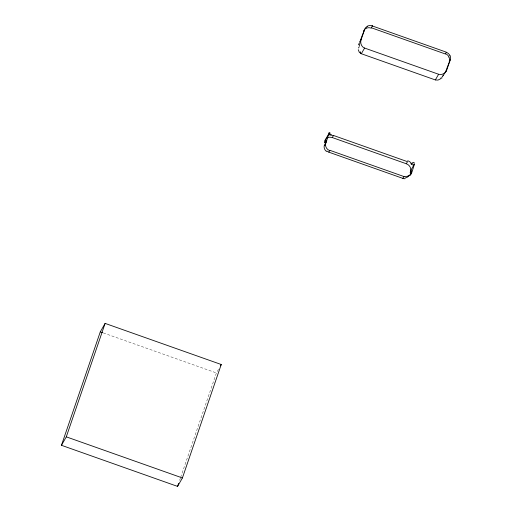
<?xml version="1.0" encoding="UTF-8"?>
<svg xmlns="http://www.w3.org/2000/svg" width="512" height="512" viewBox="0 0 512 512"><rect width="100%" height="100%" fill="white"/><g stroke="black" fill="none" stroke-linecap="round" stroke-linejoin="round"><path stroke-width="0.38" stroke-dasharray="2.56 1.92" d="M179.635 480.352L180.416 478.08M180.672 477.325L216.403 372.954L219.008 368.41M103.302 332.915L216.403 372.954"/><path stroke-width="0.77" d="M359.315 46.08L360 41.581A8.634 0.378 -70.5 0 0 361.734 36.73L364.595 29.562A6.163 5.99 29.8 0 1 367.616 26.182M324.762 145.453L324.813 145.114M410.669 170.65L414.33 164.256A17.261 0.755 -70.5 0 1 411.763 172.602L410.624 174.714A8.634 0.378 -70.5 0 0 411.539 170.912L410.56 172.627A17.261 0.755 -70.5 0 1 410.669 170.65C411.36 167.667 409.069 164.698 406.323 163.763L332.192 137.523L329.664 137.178L327.386 137.747M326.035 142.579L324.992 144.397A8.634 0.378 -70.5 0 0 325.901 140.595L324.922 142.31A17.261 0.755 -70.5 0 1 325.037 140.333L326.893 138.01M326.054 142.509L326.131 142.285A17.261 0.755 -70.5 0 0 328.698 133.939L325.037 140.333M61.453 445.293L100.288 331.846L105.12 323.398L221.242 364.506L182.406 477.952L177.568 486.4L61.453 445.293L66.291 436.845L105.12 323.398M177.568 486.4L178.605 483.373M364.595 29.562L362.752 34.95A17.261 0.755 -70.5 0 1 361.114 39.642C359.949 42.752 361.306 46.886 364.589 48.051L438.611 74.253C441.907 75.411 445.658 73.146 446.752 69.958A17.261 0.755 -70.5 0 0 448.39 65.267L450.234 59.878A6.163 5.99 29.8 0 0 449.933 55.322M450.234 59.878L447.373 67.046A8.634 0.378 -70.5 0 1 445.638 71.898L446.752 69.958M445.619 71.949L443.014 75.706M360 41.581L361.114 39.642M358.509 47.994L359.162 46.854M358.278 49.69L359.258 52.218L361.331 53.734L364.589 48.051M328.883 134.803L329.939 132.659L329.075 133.082M332.294 137.562L333.491 135.469L407.514 161.677L406.323 163.763M220.493 365.811L221.242 364.506M361.331 53.734L435.354 79.942L438.611 74.253M441.824 77.485L442.477 76.346M402.854 178.374L403.91 176.531L329.888 150.323L328.832 152.166L402.854 178.374A5.862 5.862 0 0 0 404.998 178.739M412.038 164.243C411.866 162.413 414.208 161.459 414.387 163.36M440.64 78.778L437.99 80.09L435.354 79.942M329.741 135.034L333.491 135.469M100.288 331.846L102.547 332.646M66.291 436.845L182.406 477.952M411.603 164.333L410.874 163.757M329.779 134.598A6.592 0.691 -34.6 0 1 330.554 133.907M330.976 134.714A5.658 0.582 -22.3 0 1 331.354 134.522M328.371 133.139A13.299 3.686 66.9 0 1 329.043 133.171M329.811 150.586A6.048 6.035 71.2 0 1 325.933 142.541M324.883 145.158A5.222 3.36 77.1 0 1 325.05 144.454M407.738 160.742A4.422 2.234 21 0 1 411.405 163.878M411.898 163.923A6.592 1.107 62.8 0 1 411.232 163.232M413.254 164.032A13.299 3.872 -39.8 0 1 412.755 165.075M411.437 172.826A6.048 5.299 -20.9 0 1 403.974 176.371M410.554 174.72A5.222 3.642 -35.6 0 1 410.272 175.386M440.595 78.099A12.704 2.714 -19.4 0 1 441.875 78.253M443.29 75.731A7.341 0.813 -32.8 0 1 442.611 75.994M360.493 53.536A12.704 2.125 75.8 0 1 360.256 51.712M358.586 43.808A7.341 0.845 82.1 0 1 358.637 44.851M445.395 53.76A6.08 5.971 -70.8 0 1 448.998 57.062M446.298 52.346A6.157 5.773 26.3 0 1 449.811 55.328M367.629 26.106A6.157 6.035 72.4 0 1 372.384 25.824M366.682 28.109A6.08 5.44 24.5 0 1 371.162 28.16M363.584 31.341A6.163 5.99 29.8 0 1 366.598 27.955M448.915 57.094A6.163 5.99 29.8 0 1 449.216 61.658M409.35 175.494A5.792 4.256 -29.7 0 1 405.03 178.01M328.851 152.122A5.862 5.773 5.3 0 1 326.886 150.957M326.509 151.475A5.792 5.773 -69.9 0 1 324.256 145.542M372.333 25.965L371.309 27.763L445.331 53.971L446.355 52.173L372.333 25.965"/></g></svg>
